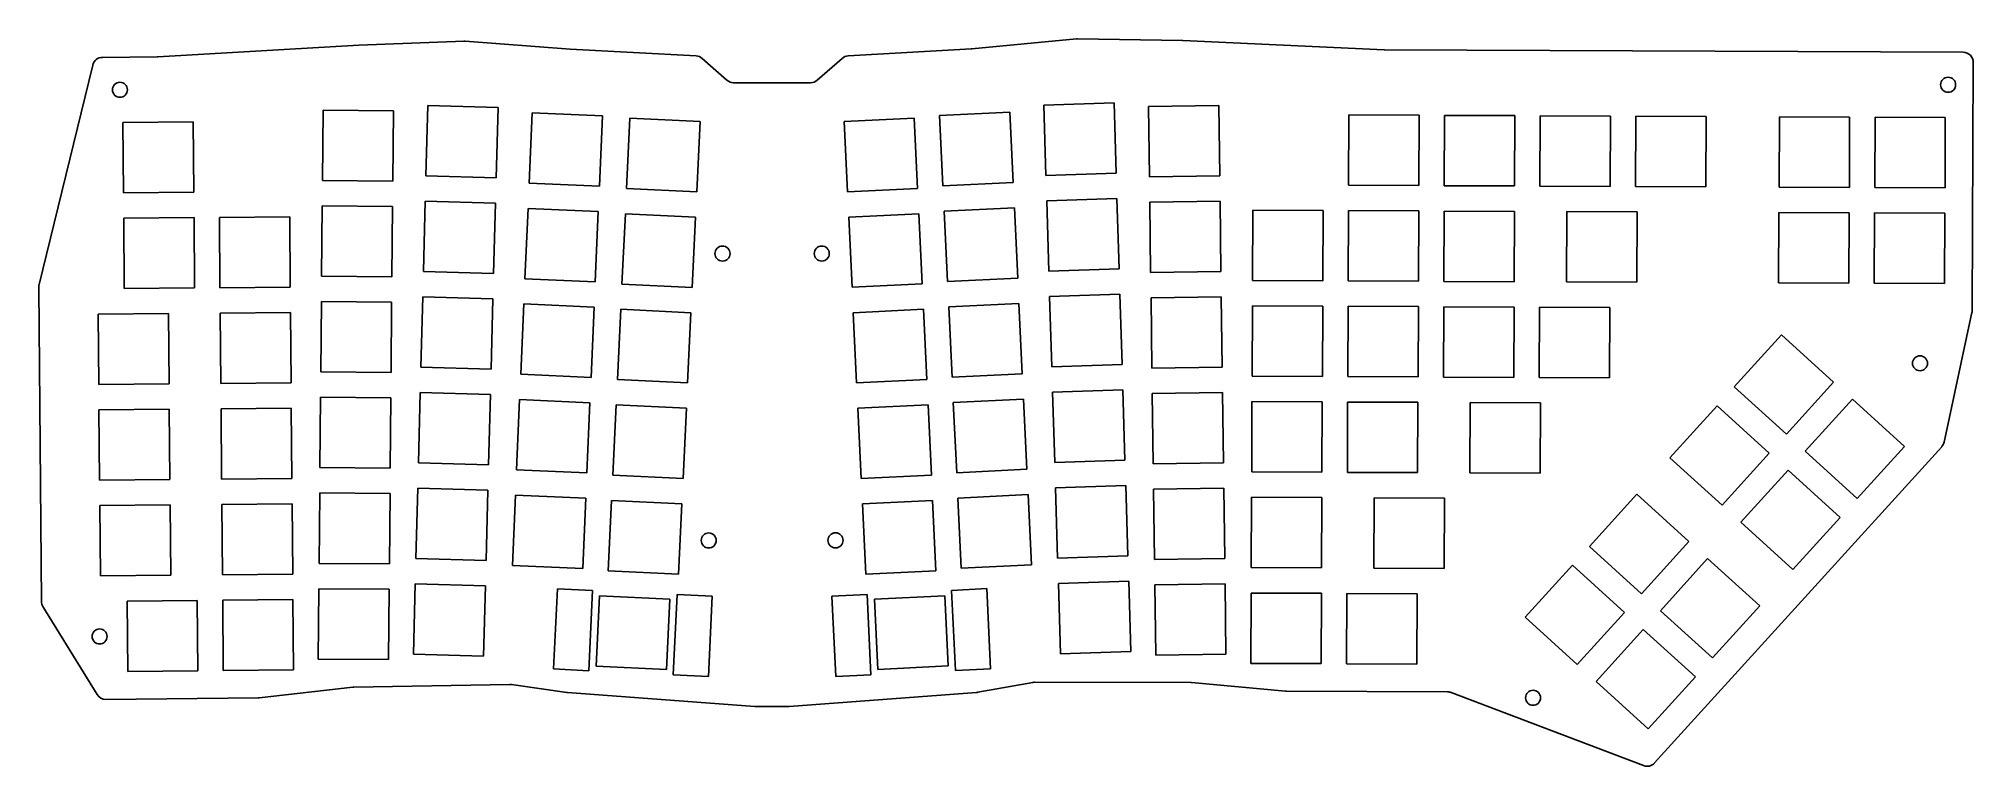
# Model space of a CAD drawing. Header units: millimetres. Extents: x 17 to 402, y -226 to -81.
import ezdxf

# ---------------------------------------------------------------- set-up
doc = ezdxf.new("R2010")
doc.units = ezdxf.units.MM

msp = doc.modelspace()

# ---------------------------------------------------------------- linework, layer by layer
for p, q in [((202.89, -82.76), (223.73, -80.79)), ((223.96, -80.78), (244.9, -81.15)), ((29.77, -84.49), (40.69, -84.4)), ((40.79, -84.39), (80.81, -82.07)), ((80.85, -82.06), (101.79, -81.27)), ((102.01, -81.28), (122.91, -82.83)), ((122.95, -82.84), (148.01, -84.2)), ((149.23, -84.7), (154.15, -89.04)), ((172.14, -89.03), (177.07, -84.69)), ((178.27, -84.19), (202.82, -82.77)), ((244.96, -81.15), (285.02, -82.97)), ((285.11, -82.97), (400.36, -83.48)), ((17.15, -129.94), (27.84, -86.02)), ((402.35, -85.49), (402.14, -134.85)), ((155.48, -89.53), (170.82, -89.53)), ((73.72, -95), (73.6, -109)), ((87.72, -95.13), (73.72, -95)), ((87.59, -109.13), (87.72, -95.13)), ((94.56, -94.08), (94.2, -108.07)), ((108.56, -94.45), (94.56, -94.08)), ((108.19, -108.44), (108.56, -94.45)), ((115.37, -95.52), (114.76, -109.5)), ((129.35, -96.13), (115.37, -95.52)), ((128.74, -110.11), (129.35, -96.13)), ((210.47, -95.42), (196.49, -96.09)), ((196.49, -96.09), (197.16, -110.07)), ((211.14, -109.4), (210.47, -95.42)), ((231.24, -93.55), (217.25, -93.98)), ((217.25, -93.98), (217.67, -107.98)), ((231.67, -107.55), (231.24, -93.55)), ((252.1, -94.06), (238.1, -94.24)), ((238.1, -94.24), (238.28, -108.24)), ((252.28, -108.05), (252.1, -94.06)), ((278.01, -95.94), (277.95, -109.94)), ((292.01, -96), (278.01, -95.94)), ((291.95, -110), (292.01, -96)), ((297.06, -96.03), (297, -110.03)), ((311.06, -96.09), (297.06, -96.03)), ((311, -110.09), (311.06, -96.09)), ((316.11, -96.11), (316.05, -110.11)), ((330.11, -96.17), (316.11, -96.11)), ((330.05, -110.17), (330.11, -96.17)), ((335.16, -96.19), (335.1, -110.19)), ((349.16, -96.25), (335.16, -96.19)), ((349.1, -110.25), (349.16, -96.25)), ((47.85, -97.34), (33.85, -97.46)), ((33.85, -97.46), (33.97, -111.46)), ((47.97, -111.34), (47.85, -97.34)), ((134.83, -96.59), (134.16, -110.57)), ((148.82, -97.26), (134.83, -96.59)), ((148.15, -111.24), (148.82, -97.26)), ((191.46, -96.58), (177.47, -97.25)), ((177.47, -97.25), (178.14, -111.24)), ((192.13, -110.56), (191.46, -96.58)), ((363.73, -96.32), (363.67, -110.32)), ((377.73, -96.38), (363.73, -96.32)), ((377.67, -110.38), (377.73, -96.38)), ((382.78, -96.4), (382.72, -110.4)), ((396.78, -96.46), (382.78, -96.4)), ((396.72, -110.46), (396.78, -96.46)), ((217.67, -107.98), (231.67, -107.55)), ((33.97, -111.46), (47.97, -111.34)), ((73.6, -109), (87.59, -109.13)), ((94.2, -108.07), (108.19, -108.44)), ((114.76, -109.5), (128.74, -110.11)), ((134.16, -110.57), (148.15, -111.24)), ((178.14, -111.24), (192.13, -110.56)), ((197.16, -110.07), (211.14, -109.4)), ((238.28, -108.24), (252.28, -108.05)), ((277.95, -109.94), (291.95, -110)), ((297, -110.03), (311, -110.09)), ((316.05, -110.11), (330.05, -110.17)), ((335.1, -110.19), (349.1, -110.25)), ((363.67, -110.32), (377.67, -110.38)), ((382.72, -110.4), (396.72, -110.46)), ((73.55, -114.05), (73.43, -128.05)), ((87.55, -114.18), (73.55, -114.05)), ((87.43, -128.17), (87.55, -114.18)), ((94.06, -113.12), (93.7, -127.12)), ((108.06, -113.49), (94.06, -113.12)), ((107.69, -127.48), (108.06, -113.49)), ((114.54, -114.55), (113.93, -128.54)), ((128.52, -115.16), (114.54, -114.55)), ((127.91, -129.15), (128.52, -115.16)), ((211.39, -114.44), (197.4, -115.12)), ((197.4, -115.12), (198.07, -129.1)), ((212.06, -128.43), (211.39, -114.44)), ((231.82, -112.6), (217.83, -113.02)), ((217.83, -113.02), (218.26, -127.02)), ((232.25, -126.59), (231.82, -112.6)), ((252.35, -113.1), (238.35, -113.29)), ((238.35, -113.29), (238.53, -127.29)), ((252.53, -127.1), (252.35, -113.1)), ((258.87, -114.91), (258.81, -128.91)), ((272.87, -114.97), (258.87, -114.91)), ((272.81, -128.97), (272.87, -114.97)), ((277.92, -114.99), (277.86, -128.99)), ((291.92, -115.05), (277.92, -114.99)), ((291.86, -129.05), (291.92, -115.05)), ((296.97, -115.08), (296.91, -129.08)), ((310.97, -115.14), (296.97, -115.08)), ((310.91, -129.14), (310.97, -115.14)), ((321.39, -115.18), (321.33, -129.18)), ((335.39, -115.24), (321.39, -115.18)), ((335.33, -129.24), (335.39, -115.24)), ((363.65, -115.37), (363.59, -129.37)), ((377.65, -115.43), (363.65, -115.37)), ((377.59, -129.43), (377.65, -115.43)), ((382.7, -115.45), (382.64, -129.45)), ((396.7, -115.51), (382.7, -115.45)), ((396.64, -129.51), (396.7, -115.51)), ((48.02, -116.39), (34.02, -116.51)), ((34.02, -116.51), (34.14, -130.51)), ((48.14, -130.38), (48.02, -116.39)), ((67.07, -116.22), (53.07, -116.34)), ((53.07, -116.34), (53.19, -130.34)), ((67.19, -130.22), (67.07, -116.22)), ((133.92, -115.62), (133.25, -129.6)), ((147.9, -116.29), (133.92, -115.62)), ((147.23, -130.27), (147.9, -116.29)), ((192.37, -115.61), (178.39, -116.28)), ((178.39, -116.28), (179.06, -130.26)), ((193.04, -129.59), (192.37, -115.61)), ((93.7, -127.12), (107.69, -127.48)), ((218.26, -127.02), (232.25, -126.59)), ((238.53, -127.29), (252.53, -127.1)), ((17.63, -192.77), (17.09, -130.43)), ((34.14, -130.51), (48.14, -130.38)), ((53.19, -130.34), (67.19, -130.22)), ((73.43, -128.05), (87.43, -128.17)), ((113.93, -128.54), (127.91, -129.15)), ((133.25, -129.6), (147.23, -130.27)), ((179.06, -130.26), (193.04, -129.59)), ((198.07, -129.1), (212.06, -128.43)), ((258.81, -128.91), (272.81, -128.97)), ((277.86, -128.99), (291.86, -129.05)), ((296.91, -129.08), (310.91, -129.14)), ((321.33, -129.18), (335.33, -129.24)), ((363.59, -129.37), (377.59, -129.43)), ((382.64, -129.45), (396.64, -129.51)), ((73.38, -133.1), (73.26, -147.1)), ((87.38, -133.22), (73.38, -133.1)), ((87.26, -147.22), (87.38, -133.22)), ((93.56, -132.17), (93.2, -146.16)), ((107.56, -132.53), (93.56, -132.17)), ((107.19, -146.53), (107.56, -132.53)), ((113.71, -133.58), (113.09, -147.57)), ((127.69, -134.19), (113.71, -133.58)), ((127.08, -148.18), (127.69, -134.19)), ((133.01, -134.64), (132.34, -148.63)), ((146.99, -135.32), (133.01, -134.64)), ((193.28, -134.64), (179.3, -135.31)), ((193.96, -148.62), (193.28, -134.64)), ((212.3, -133.47), (198.32, -134.14)), ((198.32, -134.14), (198.99, -148.13)), ((212.97, -147.46), (212.3, -133.47)), ((232.4, -131.64), (218.41, -132.06)), ((218.41, -132.06), (218.84, -146.06)), ((232.83, -145.63), (232.4, -131.64)), ((252.6, -132.15), (238.6, -132.34)), ((238.6, -132.34), (238.78, -146.33)), ((252.78, -146.15), (252.6, -132.15)), ((258.79, -133.96), (258.73, -147.96)), ((272.79, -134.02), (258.79, -133.96)), ((272.73, -148.02), (272.79, -134.02)), ((277.84, -134.04), (277.78, -148.04)), ((291.84, -134.1), (277.84, -134.04)), ((291.78, -148.1), (291.84, -134.1)), ((296.89, -134.13), (296.83, -148.13)), ((310.89, -134.19), (296.89, -134.13)), ((310.83, -148.19), (310.89, -134.19)), ((315.94, -134.21), (315.88, -148.21)), ((329.94, -134.27), (315.94, -134.21)), ((329.88, -148.27), (329.94, -134.27)), ((42.92, -135.48), (28.92, -135.6)), ((28.92, -135.6), (29.04, -149.6)), ((43.04, -149.48), (42.92, -135.48)), ((67.23, -135.27), (53.23, -135.39)), ((53.23, -135.39), (53.36, -149.39)), ((67.36, -149.27), (67.23, -135.27)), ((146.32, -149.3), (146.99, -135.32)), ((179.3, -135.31), (179.97, -149.29)), ((402.09, -135.26), (396.55, -161.05)), ((364.17, -139.73), (354.76, -150.09)), ((374.53, -149.14), (364.17, -139.73)), ((93.2, -146.16), (107.19, -146.53)), ((218.84, -146.06), (232.83, -145.63)), ((238.78, -146.33), (252.78, -146.15)), ((29.04, -149.6), (43.04, -149.48)), ((53.36, -149.39), (67.36, -149.27)), ((73.26, -147.1), (87.26, -147.22)), ((113.09, -147.57), (127.08, -148.18)), ((132.34, -148.63), (146.32, -149.3)), ((179.97, -149.29), (193.96, -148.62)), ((198.99, -148.13), (212.97, -147.46)), ((258.73, -147.96), (272.73, -148.02)), ((277.78, -148.04), (291.78, -148.1)), ((296.83, -148.13), (310.83, -148.19)), ((315.88, -148.21), (329.88, -148.27)), ((354.76, -150.09), (365.12, -159.51)), ((365.12, -159.51), (374.53, -149.14)), ((73.22, -152.15), (73.1, -166.15)), ((87.22, -152.27), (73.22, -152.15)), ((87.1, -166.27), (87.22, -152.27)), ((93.07, -151.21), (92.7, -165.2)), ((107.06, -151.58), (93.07, -151.21)), ((106.69, -165.57), (107.06, -151.58)), ((112.87, -152.61), (112.26, -166.6)), ((126.86, -153.22), (112.87, -152.61)), ((126.25, -167.21), (126.86, -153.22)), ((132.09, -153.67), (131.42, -167.66)), ((146.08, -154.34), (132.09, -153.67)), ((194.2, -153.66), (180.21, -154.34)), ((194.87, -167.65), (194.2, -153.66)), ((213.21, -152.5), (199.23, -153.17)), ((199.23, -153.17), (199.9, -167.16)), ((213.89, -166.48), (213.21, -152.5)), ((232.99, -150.68), (218.99, -151.11)), ((218.99, -151.11), (219.42, -165.1)), ((233.41, -164.67), (232.99, -150.68)), ((252.85, -151.2), (238.85, -151.38)), ((238.85, -151.38), (239.03, -165.38)), ((253.03, -165.2), (252.85, -151.2)), ((258.71, -153.01), (258.65, -167.01)), ((272.71, -153.07), (258.71, -153.01)), ((272.65, -167.07), (272.71, -153.07)), ((277.76, -153.09), (277.7, -167.09)), ((291.76, -153.15), (277.76, -153.09)), ((291.7, -167.15), (291.76, -153.15)), ((302.17, -153.2), (302.11, -167.2)), ((316.17, -153.26), (302.17, -153.2)), ((316.11, -167.26), (316.17, -153.26)), ((351.36, -153.83), (341.95, -164.2)), ((361.73, -163.25), (351.36, -153.83)), ((378.27, -152.54), (368.86, -162.9)), ((388.63, -161.95), (378.27, -152.54)), ((43.09, -154.53), (29.09, -154.65)), ((29.09, -154.65), (29.21, -168.65)), ((43.21, -168.53), (43.09, -154.53)), ((67.4, -154.32), (53.4, -154.44)), ((53.4, -154.44), (53.52, -168.44)), ((67.52, -168.32), (67.4, -154.32)), ((145.41, -168.33), (146.08, -154.34)), ((180.21, -154.34), (180.89, -168.32)), ((92.7, -165.2), (106.69, -165.57)), ((219.42, -165.1), (233.41, -164.67)), ((239.03, -165.38), (253.03, -165.2)), ((338.88, -224.94), (396.08, -161.98)), ((341.95, -164.2), (352.31, -173.61)), ((352.31, -173.61), (361.73, -163.25)), ((368.86, -162.9), (379.22, -172.32)), ((379.22, -172.32), (388.63, -161.95)), ((29.21, -168.65), (43.21, -168.53)), ((53.52, -168.44), (67.52, -168.32)), ((73.1, -166.15), (87.1, -166.27)), ((112.26, -166.6), (126.25, -167.21)), ((131.42, -167.66), (145.41, -168.33)), ((180.89, -168.32), (194.87, -167.65)), ((199.9, -167.16), (213.89, -166.48)), ((258.65, -167.01), (272.65, -167.07)), ((277.7, -167.09), (291.7, -167.15)), ((302.11, -167.2), (316.11, -167.26)), ((365.46, -166.64), (356.05, -177)), ((375.83, -176.05), (365.46, -166.64)), ((67.57, -173.37), (53.57, -173.49)), ((67.69, -187.37), (67.57, -173.37)), ((73.05, -171.2), (72.93, -185.2)), ((87.05, -171.32), (73.05, -171.2)), ((86.93, -185.32), (87.05, -171.32)), ((92.57, -170.25), (92.2, -184.25)), ((106.56, -170.62), (92.57, -170.25)), ((106.2, -184.61), (106.56, -170.62)), ((112.04, -171.64), (111.43, -185.63)), ((126.03, -172.26), (112.04, -171.64)), ((125.42, -186.24), (126.03, -172.26)), ((131.18, -172.7), (130.51, -186.68)), ((145.16, -173.37), (131.18, -172.7)), ((195.11, -172.69), (181.13, -173.36)), ((181.13, -173.36), (181.8, -187.35)), ((195.78, -186.68), (195.11, -172.69)), ((214.13, -171.53), (200.14, -172.2)), ((200.14, -172.2), (200.82, -186.18)), ((214.8, -185.51), (214.13, -171.53)), ((233.57, -169.72), (219.57, -170.15)), ((219.57, -170.15), (220, -184.14)), ((233.99, -183.71), (233.57, -169.72)), ((253.1, -170.25), (239.1, -170.43)), ((239.1, -170.43), (239.28, -184.43)), ((253.28, -184.25), (253.1, -170.25)), ((258.63, -172.06), (258.56, -186.06)), ((272.63, -172.12), (258.63, -172.06)), ((272.56, -186.12), (272.63, -172.12)), ((283.04, -172.17), (282.98, -186.17)), ((297.04, -172.23), (283.04, -172.17)), ((296.98, -186.23), (297.04, -172.23)), ((335.35, -171.46), (325.94, -181.82)), ((345.71, -180.87), (335.35, -171.46)), ((43.25, -173.58), (29.25, -173.7)), ((29.25, -173.7), (29.38, -187.7)), ((43.38, -187.58), (43.25, -173.58)), ((53.57, -173.49), (53.69, -187.49)), ((144.49, -187.36), (145.16, -173.37)), ((356.05, -177), (366.41, -186.42)), ((366.41, -186.42), (375.83, -176.05)), ((336.3, -191.24), (345.71, -180.87)), ((92.2, -184.25), (106.2, -184.61)), ((220, -184.14), (233.99, -183.71)), ((239.28, -184.43), (253.28, -184.25)), ((325.94, -181.82), (336.3, -191.24)), ((349.45, -184.27), (340.04, -194.63)), ((359.82, -193.68), (349.45, -184.27)), ((29.38, -187.7), (43.38, -187.58)), ((53.69, -187.49), (67.69, -187.37)), ((72.93, -185.2), (86.93, -185.32)), ((111.43, -185.63), (125.42, -186.24)), ((130.51, -186.68), (144.49, -187.36)), ((181.8, -187.35), (195.78, -186.68)), ((200.82, -186.18), (214.8, -185.51)), ((234.15, -188.76), (220.16, -189.19)), ((234.58, -202.75), (234.15, -188.76)), ((258.56, -186.06), (272.56, -186.12)), ((282.98, -186.17), (296.98, -186.23)), ((322.54, -185.56), (313.13, -195.92)), ((332.91, -194.97), (322.54, -185.56)), ((48.68, -192.58), (34.68, -192.7)), ((48.8, -206.58), (48.68, -192.58)), ((67.73, -192.42), (53.73, -192.54)), ((53.73, -192.54), (53.85, -206.54)), ((67.85, -206.42), (67.73, -192.42)), ((72.89, -190.25), (72.76, -204.25)), ((86.89, -190.37), (72.89, -190.25)), ((86.76, -204.37), (86.89, -190.37)), ((92.07, -189.3), (91.7, -203.29)), ((106.06, -189.66), (92.07, -189.3)), ((105.7, -203.66), (106.06, -189.66)), ((120.39, -190.25), (119.63, -206.23)), ((127.39, -190.59), (120.39, -190.25)), ((126.62, -206.57), (127.39, -190.59)), ((128.77, -191.66), (128.1, -205.64)), ((142.75, -192.33), (128.77, -191.66)), ((142.08, -206.31), (142.75, -192.33)), ((144.23, -191.4), (143.46, -207.38)), ((151.22, -191.73), (144.23, -191.4)), ((150.45, -207.72), (151.22, -191.73)), ((182.06, -191.39), (175.07, -191.73)), ((175.07, -191.73), (175.84, -207.71)), ((182.83, -207.37), (182.06, -191.39)), ((197.52, -191.65), (183.54, -192.32)), ((183.54, -192.32), (184.21, -206.3)), ((198.2, -205.63), (197.52, -191.65)), ((205.9, -190.24), (198.9, -190.58)), ((198.9, -190.58), (199.67, -206.56)), ((206.66, -206.23), (205.9, -190.24)), ((220.16, -189.19), (220.58, -203.18)), ((253.35, -189.3), (239.35, -189.48)), ((239.35, -189.48), (239.53, -203.48)), ((253.53, -203.3), (253.35, -189.3)), ((258.54, -191.11), (258.48, -205.11)), ((272.54, -191.17), (258.54, -191.11)), ((272.48, -205.17), (272.54, -191.17)), ((277.59, -191.19), (277.53, -205.19)), ((291.59, -191.25), (277.59, -191.19)), ((291.53, -205.25), (291.59, -191.25)), ((28.74, -211.32), (17.93, -193.8)), ((34.68, -192.7), (34.81, -206.7)), ((313.13, -195.92), (323.49, -205.34)), ((323.49, -205.34), (332.91, -194.97)), ((340.04, -194.63), (350.4, -204.04)), ((350.4, -204.04), (359.82, -193.68)), ((336.64, -198.37), (327.23, -208.73)), ((347.01, -207.78), (336.64, -198.37)), ((91.7, -203.29), (105.7, -203.66)), ((220.58, -203.18), (234.58, -202.75)), ((239.53, -203.48), (253.53, -203.3)), ((34.81, -206.7), (48.8, -206.58)), ((53.85, -206.54), (67.85, -206.42)), ((72.76, -204.25), (86.76, -204.37)), ((119.63, -206.23), (126.62, -206.57)), ((128.1, -205.64), (142.08, -206.31)), ((143.46, -207.38), (150.45, -207.72)), ((175.84, -207.71), (182.83, -207.37)), ((184.21, -206.3), (198.2, -205.63)), ((199.67, -206.56), (206.66, -206.23)), ((258.48, -205.11), (272.48, -205.17)), ((277.53, -205.19), (291.53, -205.25)), ((337.59, -218.15), (347.01, -207.78)), ((79.62, -209.85), (61.01, -211.99)), ((110.92, -209.33), (79.81, -209.83)), ((122.25, -210.89), (111.23, -209.35)), ((159.72, -213.69), (122.38, -210.9)), ((203.88, -210.89), (166.57, -213.68)), ((215.05, -208.9), (204.08, -210.87)), ((246.51, -208.91), (215.41, -208.87)), ((265.37, -210.66), (246.69, -208.92)), ((265.55, -210.66), (297.67, -210.8)), ((336.7, -225.47), (298.37, -210.93)), ((327.23, -208.73), (337.59, -218.15)), ((30.46, -212.27), (60.8, -212)), ((166.42, -213.69), (159.87, -213.7))]:
    msp.add_line(p, q)
for centre in [(397.34, -89.94), (33.27, -90.94), (153.26, -123.55), (173.03, -123.54), (391.74, -145.38), (150.52, -180.64), (175.77, -180.63), (29.22, -199.75), (314.68, -211.96)]:
    msp.add_circle(centre, 1.5)
for centre, start, end in [((223.92, -82.78), 88.984, 95.4207), ((29.79, -86.49), 90.5, 166.3086), ((40.67, -82.4), 270.5, 273.3295), ((80.93, -84.06), 92.1707, 93.3295), ((101.86, -83.27), 85.734, 92.1707), ((123.06, -80.84), 265.734, 266.8821), ((147.9, -86.2), 48.646, 86.8821), ((178.39, -86.19), 93.3159, 131.354), ((202.7, -80.77), 273.3159, 275.4207), ((244.87, -83.15), 87.3968, 88.984), ((285.11, -80.97), 267.3968, 269.75), ((400.35, -85.48), 359.75, 89.75), ((155.48, -87.53), 228.646, 270.0294), ((170.81, -87.53), 270.0294, 311.354), ((19.09, -130.41), 166.3086, 180.5), ((400.14, -134.84), 347.8715, 359.75), ((394.6, -160.63), 317.75, 347.8715), ((19.63, -192.75), 180.5, 211.6734), ((30.44, -210.27), 211.6734, 270.5), ((79.85, -211.83), 90.9311, 96.5681), ((110.95, -211.33), 82.0546, 90.9311), ((122.52, -208.9), 262.0546, 265.7255), ((203.73, -208.9), 274.2745, 280.1428), ((215.41, -210.87), 89.9269, 100.1428), ((246.51, -210.91), 84.6933, 89.9269), ((265.55, -208.66), 264.6933, 269.75), ((297.66, -212.8), 69.2343, 89.75), ((60.78, -210), 270.5, 276.5681), ((159.87, -211.7), 265.7255, 270.0739), ((166.42, -211.69), 270.0739, 274.2745), ((337.4, -223.6), 249.2343, 317.75)]:
    msp.add_arc(centre, 2, start, end)

doc.saveas('drawing.dxf')
